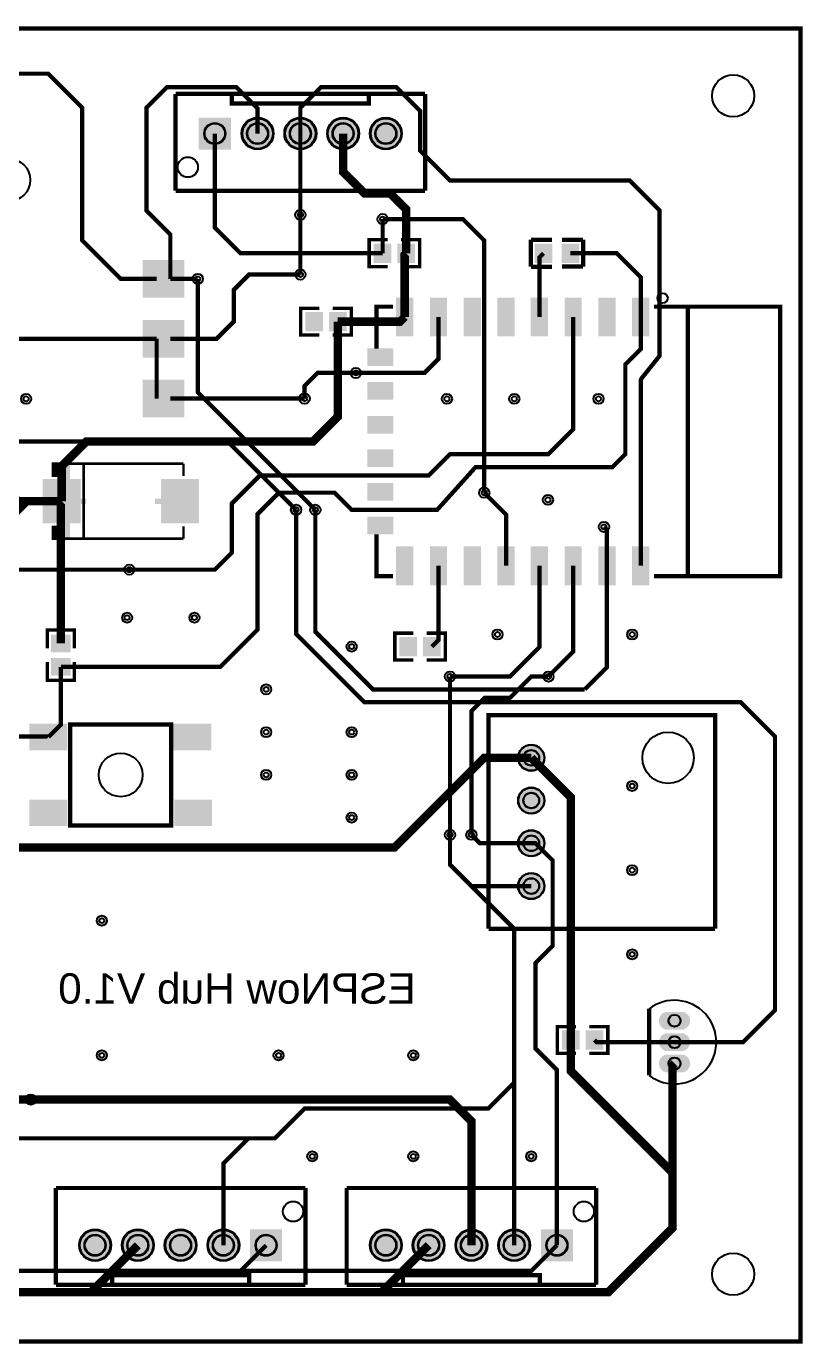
# Model space of a CAD drawing. Header units: millimetres. Extents: x -0.1 to 80.1, y 39.9 to 118.1.
# Drawn here: x 34 to 80.1, y 39.9 to 118.1 of the extents above; entities that cross this region are included whole.
import ezdxf

# ---------------------------------------------------------------- set-up
doc = ezdxf.new("R2010")
doc.units = ezdxf.units.MM
for name, color, linetype, true_color in [('BoardOutLine', 7, 'Continuous', 0xff00ff), ('BottomLayer', 7, 'Continuous', 0x0000ff), ('BottomSolderMaskLayer', 7, 'Continuous', 0xaa00ff), ('Document', 7, 'Continuous', 0xffffff), ('Hole', 7, 'Continuous', 0x222222), ('Multi-Layer', 7, 'Continuous', 0xc0c0c0), ('TopLayer', 7, 'Continuous', 0xff0000), ('TopPasteMaskLayer', 7, 'Continuous', 0x808080), ('TopSilkLayer', 7, 'Continuous', 0xffcc00), ('TopSolderMaskLayer', 7, 'Continuous', 0x800080)]:
    doc.layers.add(name, color=color, linetype=linetype, true_color=true_color)
doc.styles.get("Standard").update_dxf_attribs({"font": 'arial.ttf'})

msp = doc.modelspace()

# ---------------------------------------------------------------- hatches: boundary and pattern name
at = {"layer": 'BottomSolderMaskLayer'}
for points in [[(44.261, 112.711), (46.163, 112.711), (46.163, 110.809), (44.261, 110.809)], [(46.801, 111.76, 1), (48.703, 111.76, 1)], [(49.341, 111.76, 1), (51.243, 111.76, 1)], [(51.881, 111.76, 1), (53.783, 111.76, 1)], [(54.421, 111.76, 1), (56.323, 111.76, 1)], [(63.221, 74.676, 1), (64.796, 74.676, 1)], [(63.221, 72.136, 1), (64.796, 72.136, 1)], [(63.221, 69.596, 1), (64.796, 69.596, 1)], [(63.221, 67.056, 1), (64.796, 67.056, 1)], [(73.03, 59.581, -0.785398), (73.03, 58.53), (72.004, 58.53, -0.785398), (72.004, 59.581)], [(73.03, 58.311, -0.785398), (73.03, 57.26), (72.004, 57.26, -0.785398), (72.004, 58.311)], [(73.03, 57.041, -0.785398), (73.03, 55.99), (72.004, 55.99, -0.785398), (72.004, 57.041)], [(37.149, 45.72, 1), (39.051, 45.72, 1)], [(39.689, 45.72, 1), (41.591, 45.72, 1)], [(42.229, 45.72, 1), (44.131, 45.72, 1)], [(44.769, 45.72, 1), (46.671, 45.72, 1)], [(49.211, 44.769), (47.309, 44.769), (47.309, 46.671), (49.211, 46.671)], [(54.421, 45.72, 1), (56.323, 45.72, 1)], [(56.961, 45.72, 1), (58.863, 45.72, 1)], [(59.501, 45.72, 1), (61.403, 45.72, 1)], [(62.041, 45.72, 1), (63.943, 45.72, 1)], [(66.483, 44.769), (64.581, 44.769), (64.581, 46.671), (66.483, 46.671)]]:
    msp.add_hatch(color=256, dxfattribs=at).paths.add_polyline_path(points)
at = {"layer": 'Document'}
for points in [[(40.919, 102.007), (43.409, 102.007), (43.409, 104.242), (40.919, 104.242)], [(40.919, 98.451), (43.409, 98.451), (43.409, 100.686), (40.919, 100.686)], [(40.919, 94.895), (43.409, 94.895), (43.409, 97.13), (40.919, 97.13)], [(35.974, 92.066), (35.974, 90.991), (36.619, 90.991), (36.619, 92.066)], [(36.78, 90.991), (36.78, 88.841), (37.103, 88.841), (37.103, 90.991)], [(36.297, 90.077), (36.297, 89.755), (37.587, 89.755), (37.587, 90.077)], [(42.952, 90.077), (42.952, 89.755), (41.662, 89.755), (41.662, 90.077)], [(35.974, 87.766), (35.974, 88.841), (36.619, 88.841), (36.619, 87.766)]]:
    msp.add_hatch(color=256, dxfattribs=at).paths.add_polyline_path(points)
at = {"layer": 'Multi-Layer'}
for points in [[(44.312, 112.66), (46.112, 112.66), (46.112, 110.86), (44.312, 110.86)], [(46.852, 111.76, 1), (48.652, 111.76, 1)], [(49.392, 111.76, 1), (51.192, 111.76, 1)], [(51.932, 111.76, 1), (53.732, 111.76, 1)], [(54.472, 111.76, 1), (56.272, 111.76, 1)], [(63.246, 74.676, 1), (64.77, 74.676, 1)], [(63.246, 72.136, 1), (64.77, 72.136, 1)], [(63.246, 69.596, 1), (64.77, 69.596, 1)], [(63.246, 67.056, 1), (64.77, 67.056, 1)], [(73.017, 59.555, -0.785398), (73.017, 58.555), (72.017, 58.555, -0.785398), (72.017, 59.555)], [(73.017, 58.285, -0.785398), (73.017, 57.285), (72.017, 57.285, -0.785398), (72.017, 58.285)], [(73.017, 57.015, -0.785398), (73.017, 56.015), (72.017, 56.015, -0.785398), (72.017, 57.015)], [(37.2, 45.72, 1), (39, 45.72, 1)], [(39.74, 45.72, 1), (41.54, 45.72, 1)], [(42.28, 45.72, 1), (44.08, 45.72, 1)], [(44.82, 45.72, 1), (46.62, 45.72, 1)], [(49.16, 44.82), (47.36, 44.82), (47.36, 46.62), (49.16, 46.62)], [(54.472, 45.72, 1), (56.272, 45.72, 1)], [(57.012, 45.72, 1), (58.812, 45.72, 1)], [(59.552, 45.72, 1), (61.352, 45.72, 1)], [(62.092, 45.72, 1), (63.892, 45.72, 1)], [(66.432, 44.82), (64.632, 44.82), (64.632, 46.62), (66.432, 46.62)]]:
    msp.add_hatch(color=256, dxfattribs=at).paths.add_polyline_path(points)
at = {"layer": 'TopLayer'}
for points in [[(54.68, 105.198), (55.68, 105.198), (55.68, 104.098), (54.68, 104.098)], [(56.08, 105.198), (57.08, 105.198), (57.08, 104.098), (56.08, 104.098)], [(64.232, 105.198), (65.232, 105.198), (65.232, 104.098), (64.232, 104.098)], [(65.832, 105.198), (66.832, 105.198), (66.832, 104.098), (65.832, 104.098)], [(41.44, 103.759), (42.075, 103.759), (42.075, 102.489), (41.44, 102.489)], [(42.253, 103.759), (42.888, 103.759), (42.888, 102.489), (42.253, 102.489)], [(56.99, 101.963), (56.99, 99.764), (55.989, 99.764), (55.989, 101.963)], [(58.997, 101.963), (58.997, 99.764), (57.996, 99.764), (57.996, 101.963)], [(61.003, 101.963), (61.003, 99.764), (60.003, 99.764), (60.003, 101.963)], [(63.01, 101.963), (63.01, 99.764), (62.009, 99.764), (62.009, 101.963)], [(64.991, 101.963), (64.991, 99.764), (63.99, 99.764), (63.99, 101.963)], [(66.998, 101.963), (66.998, 99.764), (65.997, 99.764), (65.997, 101.963)], [(69.004, 101.963), (69.004, 99.764), (68.004, 99.764), (68.004, 101.963)], [(71.011, 101.963), (71.011, 99.764), (70.01, 99.764), (70.01, 101.963)], [(50.616, 101.134), (51.616, 101.134), (51.616, 100.034), (50.616, 100.034)], [(52.016, 101.134), (53.016, 101.134), (53.016, 100.034), (52.016, 100.034)], [(41.44, 100.203), (42.075, 100.203), (42.075, 98.933), (41.44, 98.933)], [(42.253, 100.203), (42.888, 100.203), (42.888, 98.933), (42.253, 98.933)], [(54.291, 98.976), (55.792, 98.976), (55.792, 97.976), (54.291, 97.976)], [(41.44, 96.647), (42.075, 96.647), (42.075, 95.377), (41.44, 95.377)], [(42.253, 96.647), (42.888, 96.647), (42.888, 95.377), (42.253, 95.377)], [(54.291, 96.97), (55.792, 96.97), (55.792, 95.969), (54.291, 95.969)], [(54.291, 94.963), (55.792, 94.963), (55.792, 93.962), (54.291, 93.962)], [(54.291, 92.982), (55.792, 92.982), (55.792, 91.981), (54.291, 91.981)], [(37.217, 91.212), (37.217, 88.62), (35.009, 88.62), (35.009, 91.212)], [(42.032, 91.212), (42.032, 88.62), (44.239, 88.62), (44.239, 91.212)], [(54.291, 90.975), (55.792, 90.975), (55.792, 89.975), (54.291, 89.975)], [(54.291, 88.969), (55.792, 88.969), (55.792, 87.968), (54.291, 87.968)], [(56.99, 87.181), (56.99, 84.981), (55.989, 84.981), (55.989, 87.181)], [(58.997, 87.181), (58.997, 84.981), (57.996, 84.981), (57.996, 87.181)], [(61.003, 87.181), (61.003, 84.981), (60.003, 84.981), (60.003, 87.181)], [(63.01, 87.181), (63.01, 84.981), (62.009, 84.981), (62.009, 87.181)], [(64.991, 87.181), (64.991, 84.981), (63.99, 84.981), (63.99, 87.181)], [(66.998, 87.181), (66.998, 84.981), (65.997, 84.981), (65.997, 87.181)], [(69.004, 87.181), (69.004, 84.981), (68.004, 84.981), (68.004, 87.181)], [(71.011, 87.181), (71.011, 84.981), (70.01, 84.981), (70.01, 87.181)], [(35.518, 80.972), (35.518, 81.972), (36.618, 81.972), (36.618, 80.972)], [(56.204, 81.83), (57.204, 81.83), (57.204, 80.73), (56.204, 80.73)], [(57.604, 81.83), (58.604, 81.83), (58.604, 80.73), (57.604, 80.73)], [(35.518, 79.572), (35.518, 80.572), (36.618, 80.572), (36.618, 79.572)], [(34.274, 75.16), (34.274, 76.66), (36.374, 76.66), (36.374, 75.16)], [(42.824, 75.16), (42.824, 76.66), (44.924, 76.66), (44.924, 75.16)], [(34.274, 70.66), (34.274, 72.16), (36.374, 72.16), (36.374, 70.66)], [(42.874, 70.66), (42.874, 72.16), (44.974, 72.16), (44.974, 70.66)], [(66.856, 57.362), (65.856, 57.362), (65.856, 58.462), (66.856, 58.462)], [(68.256, 57.362), (67.256, 57.362), (67.256, 58.462), (68.256, 58.462)]]:
    msp.add_hatch(color=256, dxfattribs=at).paths.add_polyline_path(points)
at = {"layer": 'TopPasteMaskLayer'}
for points in [[(54.68, 105.198), (55.68, 105.198), (55.68, 104.098), (54.68, 104.098)], [(56.08, 105.198), (57.08, 105.198), (57.08, 104.098), (56.08, 104.098)], [(64.232, 105.198), (65.232, 105.198), (65.232, 104.098), (64.232, 104.098)], [(65.832, 105.198), (66.832, 105.198), (66.832, 104.098), (65.832, 104.098)], [(41.44, 103.759), (42.075, 103.759), (42.075, 102.489), (41.44, 102.489)], [(42.253, 103.759), (42.888, 103.759), (42.888, 102.489), (42.253, 102.489)], [(56.99, 101.963), (56.99, 99.764), (55.989, 99.764), (55.989, 101.963)], [(58.997, 101.963), (58.997, 99.764), (57.996, 99.764), (57.996, 101.963)], [(61.003, 101.963), (61.003, 99.764), (60.003, 99.764), (60.003, 101.963)], [(63.01, 101.963), (63.01, 99.764), (62.009, 99.764), (62.009, 101.963)], [(64.991, 101.963), (64.991, 99.764), (63.99, 99.764), (63.99, 101.963)], [(66.998, 101.963), (66.998, 99.764), (65.997, 99.764), (65.997, 101.963)], [(69.004, 101.963), (69.004, 99.764), (68.004, 99.764), (68.004, 101.963)], [(71.011, 101.963), (71.011, 99.764), (70.01, 99.764), (70.01, 101.963)], [(50.616, 101.134), (51.616, 101.134), (51.616, 100.034), (50.616, 100.034)], [(52.016, 101.134), (53.016, 101.134), (53.016, 100.034), (52.016, 100.034)], [(41.44, 100.203), (42.075, 100.203), (42.075, 98.933), (41.44, 98.933)], [(42.253, 100.203), (42.888, 100.203), (42.888, 98.933), (42.253, 98.933)], [(54.291, 98.976), (55.792, 98.976), (55.792, 97.976), (54.291, 97.976)], [(41.44, 96.647), (42.075, 96.647), (42.075, 95.377), (41.44, 95.377)], [(42.253, 96.647), (42.888, 96.647), (42.888, 95.377), (42.253, 95.377)], [(54.291, 96.97), (55.792, 96.97), (55.792, 95.969), (54.291, 95.969)], [(54.291, 94.963), (55.792, 94.963), (55.792, 93.962), (54.291, 93.962)], [(54.291, 92.982), (55.792, 92.982), (55.792, 91.981), (54.291, 91.981)], [(37.217, 91.212), (37.217, 88.62), (35.009, 88.62), (35.009, 91.212)], [(42.032, 91.212), (42.032, 88.62), (44.239, 88.62), (44.239, 91.212)], [(54.291, 90.975), (55.792, 90.975), (55.792, 89.975), (54.291, 89.975)], [(54.291, 88.969), (55.792, 88.969), (55.792, 87.968), (54.291, 87.968)], [(56.99, 87.181), (56.99, 84.981), (55.989, 84.981), (55.989, 87.181)], [(58.997, 87.181), (58.997, 84.981), (57.996, 84.981), (57.996, 87.181)], [(61.003, 87.181), (61.003, 84.981), (60.003, 84.981), (60.003, 87.181)], [(63.01, 87.181), (63.01, 84.981), (62.009, 84.981), (62.009, 87.181)], [(64.991, 87.181), (64.991, 84.981), (63.99, 84.981), (63.99, 87.181)], [(66.998, 87.181), (66.998, 84.981), (65.997, 84.981), (65.997, 87.181)], [(69.004, 87.181), (69.004, 84.981), (68.004, 84.981), (68.004, 87.181)], [(71.011, 87.181), (71.011, 84.981), (70.01, 84.981), (70.01, 87.181)], [(35.518, 80.972), (35.518, 81.972), (36.618, 81.972), (36.618, 80.972)], [(56.204, 81.83), (57.204, 81.83), (57.204, 80.73), (56.204, 80.73)], [(57.604, 81.83), (58.604, 81.83), (58.604, 80.73), (57.604, 80.73)], [(35.518, 79.572), (35.518, 80.572), (36.618, 80.572), (36.618, 79.572)], [(34.274, 75.16), (34.274, 76.66), (36.374, 76.66), (36.374, 75.16)], [(42.824, 75.16), (42.824, 76.66), (44.924, 76.66), (44.924, 75.16)], [(34.274, 70.66), (34.274, 72.16), (36.374, 72.16), (36.374, 70.66)], [(42.874, 70.66), (42.874, 72.16), (44.974, 72.16), (44.974, 70.66)], [(66.856, 57.362), (65.856, 57.362), (65.856, 58.462), (66.856, 58.462)], [(68.256, 57.362), (67.256, 57.362), (67.256, 58.462), (68.256, 58.462)]]:
    msp.add_hatch(color=256, dxfattribs=at).paths.add_polyline_path(points)
at = {"layer": 'TopSilkLayer'}
for points in [[(35.974, 92.219), (35.974, 91.365), (35.517, 91.365), (35.517, 92.219)], [(35.974, 87.614), (35.974, 88.468), (35.517, 88.468), (35.517, 87.614)]]:
    msp.add_hatch(color=256, dxfattribs=at).paths.add_polyline_path(points)
at = {"layer": 'TopSolderMaskLayer'}
for points in [[(44.261, 112.711), (46.163, 112.711), (46.163, 110.809), (44.261, 110.809)], [(46.801, 111.76, 1), (48.703, 111.76, 1)], [(49.341, 111.76, 1), (51.243, 111.76, 1)], [(51.881, 111.76, 1), (53.783, 111.76, 1)], [(54.421, 111.76, 1), (56.323, 111.76, 1)], [(54.655, 105.224), (55.705, 105.224), (55.705, 104.073), (54.655, 104.073)], [(56.055, 105.224), (57.105, 105.224), (57.105, 104.073), (56.055, 104.073)], [(64.207, 105.224), (65.258, 105.224), (65.258, 104.073), (64.207, 104.073)], [(65.807, 105.224), (66.858, 105.224), (66.858, 104.073), (65.807, 104.073)], [(41.415, 103.785), (42.101, 103.785), (42.101, 102.464), (41.415, 102.464)], [(42.228, 103.785), (42.913, 103.785), (42.913, 102.464), (42.228, 102.464)], [(57.002, 102.019), (57.002, 99.708), (55.978, 99.708), (55.978, 102.019)], [(59.008, 102.019), (59.008, 99.708), (57.984, 99.708), (57.984, 102.019)], [(61.015, 102.019), (61.015, 99.708), (59.991, 99.708), (59.991, 102.019)], [(63.021, 102.019), (63.021, 99.708), (61.998, 99.708), (61.998, 102.019)], [(65.003, 102.019), (65.003, 99.708), (63.979, 99.708), (63.979, 102.019)], [(67.009, 102.019), (67.009, 99.708), (65.985, 99.708), (65.985, 102.019)], [(69.016, 102.019), (69.016, 99.708), (67.992, 99.708), (67.992, 102.019)], [(71.022, 102.019), (71.022, 99.708), (69.999, 99.708), (69.999, 102.019)], [(50.591, 101.16), (51.641, 101.16), (51.641, 100.009), (50.591, 100.009)], [(51.991, 101.16), (53.041, 101.16), (53.041, 100.009), (51.991, 100.009)], [(41.415, 100.229), (42.101, 100.229), (42.101, 98.908), (41.415, 98.908)], [(42.228, 100.229), (42.913, 100.229), (42.913, 98.908), (42.228, 98.908)], [(54.266, 99.002), (55.818, 99.002), (55.818, 97.95), (54.266, 97.95)], [(41.415, 96.673), (42.101, 96.673), (42.101, 95.352), (41.415, 95.352)], [(42.228, 96.673), (42.913, 96.673), (42.913, 95.352), (42.228, 95.352)], [(54.266, 96.995), (55.818, 96.995), (55.818, 95.944), (54.266, 95.944)], [(54.266, 94.989), (55.818, 94.989), (55.818, 93.937), (54.266, 93.937)], [(54.266, 93.007), (55.818, 93.007), (55.818, 91.956), (54.266, 91.956)], [(37.242, 91.238), (37.242, 88.595), (34.984, 88.595), (34.984, 91.238)], [(42.006, 91.238), (42.006, 88.595), (44.264, 88.595), (44.264, 91.238)], [(54.266, 91.001), (55.818, 91.001), (55.818, 89.949), (54.266, 89.949)], [(54.266, 88.994), (55.818, 88.994), (55.818, 87.943), (54.266, 87.943)], [(57.002, 87.236), (57.002, 84.925), (55.978, 84.925), (55.978, 87.236)], [(59.008, 87.236), (59.008, 84.925), (57.984, 84.925), (57.984, 87.236)], [(61.015, 87.236), (61.015, 84.925), (59.991, 84.925), (59.991, 87.236)], [(63.021, 87.236), (63.021, 84.925), (61.998, 84.925), (61.998, 87.236)], [(65.003, 87.236), (65.003, 84.925), (63.979, 84.925), (63.979, 87.236)], [(67.009, 87.236), (67.009, 84.925), (65.985, 84.925), (65.985, 87.236)], [(69.016, 87.236), (69.016, 84.925), (67.992, 84.925), (67.992, 87.236)], [(71.022, 87.236), (71.022, 84.925), (69.999, 84.925), (69.999, 87.236)], [(35.49, 80.949), (35.49, 81.995), (36.646, 81.995), (36.646, 80.949)], [(56.179, 81.855), (57.229, 81.855), (57.229, 80.705), (56.179, 80.705)], [(57.579, 81.855), (58.629, 81.855), (58.629, 80.705), (57.579, 80.705)], [(35.49, 79.549), (35.49, 80.595), (36.646, 80.595), (36.646, 79.549)], [(34.203, 75.124), (34.203, 76.696), (36.445, 76.696), (36.445, 75.124)], [(42.753, 75.124), (42.753, 76.696), (44.995, 76.696), (44.995, 75.124)], [(63.221, 74.676, 1), (64.796, 74.676, 1)], [(63.221, 72.136, 1), (64.796, 72.136, 1)], [(34.203, 70.624), (34.203, 72.196), (36.445, 72.196), (36.445, 70.624)], [(42.803, 70.624), (42.803, 72.196), (45.045, 72.196), (45.045, 70.624)], [(63.221, 69.596, 1), (64.796, 69.596, 1)], [(63.221, 67.056, 1), (64.796, 67.056, 1)], [(73.03, 59.581, -0.785398), (73.03, 58.53), (72.004, 58.53, -0.785398), (72.004, 59.581)], [(66.882, 57.337), (65.831, 57.337), (65.831, 58.488), (66.882, 58.488)], [(68.282, 57.337), (67.231, 57.337), (67.231, 58.488), (68.282, 58.488)], [(73.03, 58.311, -0.785398), (73.03, 57.26), (72.004, 57.26, -0.785398), (72.004, 58.311)], [(73.03, 57.041, -0.785398), (73.03, 55.99), (72.004, 55.99, -0.785398), (72.004, 57.041)], [(37.149, 45.72, 1), (39.051, 45.72, 1)], [(39.689, 45.72, 1), (41.591, 45.72, 1)], [(42.229, 45.72, 1), (44.131, 45.72, 1)], [(44.769, 45.72, 1), (46.671, 45.72, 1)], [(49.211, 44.769), (47.309, 44.769), (47.309, 46.671), (49.211, 46.671)], [(54.421, 45.72, 1), (56.323, 45.72, 1)], [(56.961, 45.72, 1), (58.863, 45.72, 1)], [(59.501, 45.72, 1), (61.403, 45.72, 1)], [(62.041, 45.72, 1), (63.943, 45.72, 1)], [(66.483, 44.769), (64.581, 44.769), (64.581, 46.671), (66.483, 46.671)]]:
    msp.add_hatch(color=256, dxfattribs=at).paths.add_polyline_path(points)

# ---------------------------------------------------------------- linework, layer by layer
at = {"layer": 'BoardOutLine', "const_width": 0.254}
msp.add_lwpolyline([(0, 118), (80, 118), (80, 40), (0, 40), (0, 118)], close=True, dxfattribs=at)
at = {"layer": 'BottomLayer'}
for points, const_width in [([(50.292, 106.934), (50.292, 103.378)], 0.254), ([(55.18, 106.68), (59.944, 106.68), (61.214, 105.41), (61.214, 90.424)], 0.254), ([(44.196, 103.124), (44.196, 96.393), (51.181, 89.408)], 0.254), ([(50.546, 96.012), (50.546, 96.774), (51.308, 97.536), (53.594, 97.536)], 0.254), ([(23.622, 93.472), (32.766, 93.472), (45.974, 93.472), (50.038, 89.408)], 0.254), ([(40.132, 85.852), (33.02, 85.852), (32.258, 86.614), (32.258, 90.17), (30.988, 91.44), (28.956, 91.44)], 0.254), ([(59.182, 79.502), (59.182, 70.104)], 0.254), ([(65.024, 79.502), (64.001, 79.502), (62.731, 78.232), (61.232, 78.232), (60.452, 77.452), (60.452, 70.104)], 0.254), ([(34.29, 54.373), (59.165, 54.373), (60.452, 53.086), (60.452, 45.72)], 0.5), ([(30.734, 45.72), (30.734, 44.704), (31.242, 44.196), (46.736, 44.196), (48.26, 45.72)], 0.254), ([(46.736, 44.196), (64.008, 44.196), (65.532, 45.72)], 0.254)]:
    msp.add_lwpolyline(points, dxfattribs=dict(at, const_width=const_width))
at = {"layer": 'BottomSolderMaskLayer'}
for centre, radius in [((47.752, 111.76), 0.951), ((50.292, 111.76), 0.951), ((52.832, 111.76), 0.951), ((55.372, 111.76), 0.951), ((45.212, 111.76), 0.634), ((47.752, 111.76), 0.634), ((50.292, 111.76), 0.634), ((52.832, 111.76), 0.634), ((55.372, 111.76), 0.634), ((64.008, 74.676), 0.787), ((64.008, 74.676), 0.472), ((64.008, 72.136), 0.787), ((64.008, 72.136), 0.472), ((64.008, 69.596), 0.787), ((64.008, 69.596), 0.472), ((64.008, 67.056), 0.787), ((64.008, 67.056), 0.472), ((72.517, 59.055), 0.359), ((72.517, 57.785), 0.359), ((72.517, 56.515), 0.359), ((38.1, 45.72), 0.951), ((38.1, 45.72), 0.634), ((40.64, 45.72), 0.951), ((40.64, 45.72), 0.634), ((43.18, 45.72), 0.951), ((43.18, 45.72), 0.634), ((45.72, 45.72), 0.951), ((45.72, 45.72), 0.634), ((48.26, 45.72), 0.634), ((55.372, 45.72), 0.951), ((55.372, 45.72), 0.634), ((57.912, 45.72), 0.951), ((57.912, 45.72), 0.634), ((60.452, 45.72), 0.951), ((60.452, 45.72), 0.634), ((62.992, 45.72), 0.951), ((62.992, 45.72), 0.634), ((65.532, 45.72), 0.634)]:
    msp.add_circle(centre, radius, dxfattribs=at)
at = {"layer": 'Hole'}
for centre, radius in [((50.292, 106.934), 0.152), ((55.18, 106.68), 0.152), ((50.292, 103.378), 0.152), ((44.196, 103.124), 0.152), ((53.594, 97.536), 0.152), ((34, 96), 0.15), ((50.546, 96.012), 0.152), ((59, 96), 0.15), ((63, 96), 0.15), ((68, 96), 0.15), ((61.214, 90.424), 0.152), ((65, 90), 0.15), ((50.038, 89.408), 0.152), ((51.181, 89.408), 0.152), ((68.326, 88.392), 0.152), ((40.132, 85.852), 0.152), ((40, 83), 0.15), ((44, 83), 0.15), ((53.34, 81.28), 0.15), ((62, 82), 0.15), ((70, 82), 0.15), ((59.182, 79.502), 0.152), ((65.024, 79.502), 0.152), ((48.26, 78.74), 0.15), ((48.26, 76.2), 0.15), ((53.34, 76.2), 0.15), ((48.26, 73.66), 0.15), ((53.34, 73.66), 0.15), ((70, 73), 0.15), ((53.34, 71.12), 0.15), ((59.182, 70.104), 0.152), ((60.452, 70.104), 0.152), ((70, 68), 0.15), ((38.5, 65), 0.15), ((70, 63), 0.15), ((38.5, 57), 0.15), ((49, 57), 0.15), ((57, 57), 0.15), ((34.29, 54.373), 0.152), ((51, 51), 0.15), ((57, 51), 0.15), ((64, 51), 0.15)]:
    msp.add_circle(centre, radius, dxfattribs=at)
at = {"layer": 'Multi-Layer'}
for centre, radius in [((76, 114), 1.25), ((45.212, 111.76), 0.6), ((47.752, 111.76), 0.9), ((47.752, 111.76), 0.6), ((50.292, 111.76), 0.9), ((50.292, 111.76), 0.6), ((52.832, 111.76), 0.9), ((52.832, 111.76), 0.6), ((55.372, 111.76), 0.9), ((55.372, 111.76), 0.6), ((43.612, 109.76), 0.6), ((33, 109), 1.25), ((50.292, 106.934), 0.305), ((55.18, 106.68), 0.305), ((44.196, 103.124), 0.305), ((50.292, 103.378), 0.305), ((53.594, 97.536), 0.305), ((34, 96), 0.3), ((50.546, 96.012), 0.305), ((59, 96), 0.3), ((63, 96), 0.3), ((68, 96), 0.3), ((61.214, 90.424), 0.305), ((65, 90), 0.3), ((50.038, 89.408), 0.305), ((51.181, 89.408), 0.305), ((68.326, 88.392), 0.305), ((40.132, 85.852), 0.305), ((40, 83), 0.3), ((44, 83), 0.3), ((62, 82), 0.3), ((70, 82), 0.3), ((53.34, 81.28), 0.3), ((48.26, 78.74), 0.3), ((59.182, 79.502), 0.305), ((65.024, 79.502), 0.305), ((48.26, 76.2), 0.3), ((53.34, 76.2), 0.3), ((64.008, 74.676), 0.762), ((64.008, 74.676), 0.457), ((48.26, 73.66), 0.3), ((53.34, 73.66), 0.3), ((64.008, 72.136), 0.762), ((70, 73), 0.3), ((64.008, 72.136), 0.457), ((53.34, 71.12), 0.3), ((59.182, 70.104), 0.305), ((60.452, 70.104), 0.305), ((64.008, 69.596), 0.762), ((64.008, 69.596), 0.457), ((70, 68), 0.3), ((64.008, 67.056), 0.762), ((64.008, 67.056), 0.457), ((38.5, 65), 0.3), ((70, 63), 0.3), ((72.517, 59.055), 0.35), ((72.517, 57.785), 0.35), ((38.5, 57), 0.3), ((49, 57), 0.3), ((57, 57), 0.3), ((72.517, 56.515), 0.35), ((34.29, 54.373), 0.305), ((51, 51), 0.3), ((57, 51), 0.3), ((64, 51), 0.3), ((49.86, 47.72), 0.6), ((67.132, 47.72), 0.6), ((38.1, 45.72), 0.9), ((38.1, 45.72), 0.6), ((40.64, 45.72), 0.9), ((40.64, 45.72), 0.6), ((43.18, 45.72), 0.9), ((43.18, 45.72), 0.6), ((45.72, 45.72), 0.9), ((45.72, 45.72), 0.6), ((48.26, 45.72), 0.6), ((55.372, 45.72), 0.9), ((55.372, 45.72), 0.6), ((57.912, 45.72), 0.9), ((57.912, 45.72), 0.6), ((60.452, 45.72), 0.9), ((60.452, 45.72), 0.6), ((62.992, 45.72), 0.9), ((62.992, 45.72), 0.6), ((65.532, 45.72), 0.6), ((76, 44), 1.25)]:
    msp.add_circle(centre, radius, dxfattribs=at)
at = {"layer": 'TopLayer'}
for points, const_width in [([(16.002, 115.316), (35.306, 115.316), (37.338, 113.284), (37.338, 105.41), (39.624, 103.124), (41.758, 103.124)], 0.254), ([(47.752, 111.76), (47.752, 113.256), (46.502, 114.506), (42.37, 114.506), (41.148, 113.284), (41.148, 107.188), (42.57, 105.766), (42.57, 103.124)], 0.254), ([(50.292, 111.76), (50.292, 113.292), (51.506, 114.506), (56.002, 114.506), (57.404, 113.104), (57.404, 110.744), (59.182, 108.966), (69.85, 108.966), (71.628, 107.188), (71.628, 98.552), (70.612, 97.282), (70.511, 97.13), (70.511, 86.081)], 0.254), ([(52.832, 111.76), (52.832, 109.474), (54.102, 108.204), (55.626, 108.204), (56.581, 107.249), (56.581, 104.648)], 0.5), ([(45.212, 111.76), (45.212, 106.172), (46.736, 104.648), (55.179, 104.648)], 0.254), ([(50.292, 111.76), (50.292, 106.934)], 0.254), ([(55.18, 104.648), (55.18, 106.68)], 0.254), ([(28.64, 104.648), (28.956, 104.332), (28.956, 94.488), (33.528, 89.916), (36.113, 89.916)], 0.5), ([(56.581, 104.648), (56.49, 104.557), (56.49, 100.864)], 0.5), ([(64.732, 104.648), (64.491, 104.407), (64.491, 100.864)], 0.254), ([(70.511, 100.864), (70.511, 103.226), (69.088, 104.648), (66.332, 104.648)], 0.254), ([(50.292, 103.378), (47.244, 103.378), (46.34, 102.474), (46.34, 100.592), (45.316, 99.568), (42.57, 99.568)], 0.254), ([(42.57, 103.124), (44.196, 103.124)], 0.254), ([(70.511, 100.864), (70.511, 98.959), (69.596, 98.044), (69.596, 92.71), (68.834, 91.948), (60.706, 91.948), (58.42, 89.408), (53.34, 89.408), (52.324, 90.424), (49.022, 90.424), (47.752, 89.154), (47.752, 82.296), (45.527, 80.071), (36.068, 80.071)], 0.254), ([(40.132, 85.852), (45.212, 85.852), (46.228, 86.868), (46.228, 89.789), (47.879, 91.44), (57.912, 91.44), (59.182, 92.71), (65.024, 92.71), (66.497, 94.183), (66.497, 100.864)], 0.254), ([(56.49, 100.864), (56.21, 100.584), (52.516, 100.584)], 0.5), ([(53.594, 97.536), (57.658, 97.536), (58.496, 98.374), (58.496, 100.864)], 0.254), ([(52.517, 100.584), (52.517, 94.935), (51.054, 93.472), (37.592, 93.472), (36.114, 91.994), (36.114, 89.916)], 0.5), ([(41.758, 99.568), (32.512, 99.568)], 0.254), ([(41.758, 99.568), (41.758, 96.012)], 0.254), ([(42.57, 96.012), (50.546, 96.012)], 0.254), ([(36.114, 89.916), (34.036, 89.916), (30.201, 86.081), (25.044, 86.081)], 0.5), ([(36.113, 89.916), (36.068, 89.871), (36.068, 81.472)], 0.5), ([(61.214, 90.424), (62.51, 89.129), (62.51, 86.081)], 0.254), ([(50.038, 89.408), (50.038, 82.042), (54.102, 77.978), (76.454, 77.978), (78.486, 75.946), (78.486, 59.69), (76.581, 57.785), (72.517, 57.785)], 0.254), ([(51.181, 89.408), (51.181, 82.169), (54.61, 78.74), (67.183, 78.74)], 0.254), ([(68.326, 88.392), (68.504, 88.214), (68.504, 86.081)], 0.254), ([(58.104, 81.28), (58.496, 81.672), (58.496, 86.081)], 0.254), ([(64.491, 86.081), (64.491, 81.255), (62.738, 79.502), (59.182, 79.502)], 0.254), ([(66.497, 86.081), (66.497, 80.975), (65.024, 79.502)], 0.254), ([(68.504, 86.081), (68.504, 80.061), (67.183, 78.74)], 0.254), ([(35.324, 75.91), (35.288, 75.946), (32.512, 75.946), (28.702, 79.756), (24.892, 79.756)], 0.254), ([(35.324, 75.91), (36.068, 76.654), (36.068, 80.072)], 0.254), ([(24.511, 70.748), (24.647, 70.612), (27.432, 70.612), (28.702, 69.342), (55.88, 69.342), (61.214, 74.676), (64.008, 74.676)], 0.5), ([(64.008, 74.676), (66.356, 72.328), (66.356, 57.912)], 0.5), ([(59.182, 70.104), (59.182, 68.326), (60.452, 67.056), (64.008, 67.056)], 0.254), ([(60.452, 70.104), (60.96, 69.596), (64.008, 69.596)], 0.254), ([(64.008, 69.596), (64.262, 69.596), (65.278, 68.58), (65.278, 63.5), (64.262, 62.484), (64.262, 57.404), (65.532, 56.134), (65.532, 45.72)], 0.254), ([(59.182, 68.326), (62.992, 64.516), (62.992, 45.72)], 0.254), ([(55.118, 42.926), (68.58, 42.926), (72.39, 46.736), (72.39, 50.038), (66.356, 56.072), (66.356, 57.912)], 0.5), ([(67.756, 57.912), (67.883, 57.785), (72.517, 57.785)], 0.254), ([(72.517, 56.515), (72.39, 56.388), (72.39, 50.038)], 0.5), ([(62.992, 55.337), (62.957, 55.337), (61.468, 53.848), (50.546, 53.848), (48.768, 52.07), (29.21, 52.07), (28.194, 51.054), (28.194, 45.72)], 0.254), ([(31.987, 54.373), (34.29, 54.373)], 0.5), ([(45.72, 45.72), (45.72, 50.577), (47.213, 52.07)], 0.254), ([(57.912, 45.72), (55.118, 42.926), (25.908, 42.926), (23.114, 45.72)], 0.5), ([(40.64, 45.72), (37.846, 42.926), (37.432, 42.926)], 0.5)]:
    msp.add_lwpolyline(points, dxfattribs=dict(at, const_width=const_width))
at = {"layer": 'TopSilkLayer'}
for points, const_width in [([(57.702, 114.11), (42.882, 114.11)], 0.254), ([(42.882, 114.11), (42.882, 108.36)], 0.254), ([(54.356, 114.046), (54.356, 113.538), (46.228, 113.538), (46.228, 114.046)], 0.254), ([(57.702, 108.36), (57.702, 114.11)], 0.254), ([(42.882, 108.36), (57.702, 108.36)], 0.254), ([(55.48, 105.448), (54.38, 105.448), (54.38, 104.448), (54.38, 103.848), (55.48, 103.848)], 0.2), ([(56.28, 105.448), (57.38, 105.448), (57.38, 103.848), (56.28, 103.848)], 0.2), ([(63.982, 105.448), (63.982, 103.848)], 0.254), ([(65.232, 105.448), (63.982, 105.448)], 0.254), ([(65.833, 105.453), (67.083, 105.453)], 0.254), ([(67.083, 105.453), (67.083, 103.853)], 0.254), ([(65.232, 103.848), (63.982, 103.848)], 0.254), ([(65.833, 103.853), (67.083, 103.853)], 0.254), ([(51.416, 101.384), (50.316, 101.384), (50.316, 100.384), (50.316, 99.784), (51.416, 99.784)], 0.2), ([(52.216, 101.384), (53.316, 101.384), (53.316, 99.784), (52.216, 99.784)], 0.2), ([(54.813, 98.984), (54.813, 101.473), (55.804, 101.473)], 0.254), ([(71.298, 85.471), (73.305, 85.471), (78.791, 85.471), (78.791, 101.473), (73.305, 101.473), (71.298, 101.473)], 0.254), ([(73.305, 101.473), (73.305, 85.471)], 0.254), ([(43.35, 92.142), (35.898, 92.142)], 0.152), ([(37.42, 87.69), (37.42, 92.142)], 0.152), ([(43.35, 92.142), (43.35, 91.415)], 0.152), ([(43.35, 87.69), (43.35, 88.417)], 0.152), ([(43.35, 87.69), (35.898, 87.69)], 0.152), ([(54.813, 87.96), (54.813, 85.471), (55.804, 85.471)], 0.254), ([(35.268, 81.172), (35.268, 82.272), (36.868, 82.272), (36.868, 81.172)], 0.2), ([(57.004, 82.08), (55.904, 82.08), (55.904, 81.08), (55.904, 80.48), (57.004, 80.48)], 0.2), ([(57.804, 82.08), (58.904, 82.08), (58.904, 80.48), (57.804, 80.48)], 0.2), ([(35.268, 80.372), (35.268, 79.272), (36.268, 79.272), (36.868, 79.272), (36.868, 80.372)], 0.2), ([(61.468, 64.516), (61.468, 75.692), (61.468, 77.216), (62.992, 77.216), (68.204, 77.216), (74.93, 77.216), (74.93, 64.516)], 0.254), ([(61.468, 64.516), (74.93, 64.516)], 0.254), ([(71.017, 55.805), (71.017, 59.765)], 0.254), ([(66.656, 57.112), (65.556, 57.112), (65.556, 58.712), (66.656, 58.712)], 0.2), ([(67.456, 57.112), (68.556, 57.112), (68.556, 58.112), (68.556, 58.712), (67.456, 58.712)], 0.2), ([(50.59, 49.12), (35.77, 49.12)], 0.254), ([(35.77, 49.12), (35.77, 43.37)], 0.254), ([(50.59, 43.37), (50.59, 49.12)], 0.254), ([(67.862, 49.12), (53.042, 49.12)], 0.254), ([(53.042, 49.12), (53.042, 43.37)], 0.254), ([(67.862, 43.37), (67.862, 49.12)], 0.254), ([(39.116, 43.434), (39.116, 43.942), (47.244, 43.942), (47.244, 43.434)], 0.254), ([(56.388, 43.434), (56.388, 43.942), (64.516, 43.942), (64.516, 43.434)], 0.254), ([(35.77, 43.37), (50.59, 43.37)], 0.254), ([(53.042, 43.37), (67.862, 43.37)], 0.254)]:
    msp.add_lwpolyline(points, dxfattribs=dict(at, const_width=const_width))
at = {"layer": 'TopSilkLayer', "const_width": 0.254}
msp.add_lwpolyline([(36.624, 76.66), (42.624, 76.66), (42.624, 70.66), (36.624, 70.66), (36.624, 76.66)], close=True, dxfattribs=at)
at = {"layer": 'TopSilkLayer'}
for centre, radius in [((71.806, 101.981), 0.305), ((72.136, 74.676), 1.524), ((39.624, 73.66), 1.3)]:
    msp.add_circle(centre, radius, dxfattribs=at)
msp.add_arc((72.514, 57.785), 2.484, 232.8995, 127.1005, dxfattribs=at)
at = {"layer": 'TopSolderMaskLayer'}
for centre, radius in [((47.752, 111.76), 0.951), ((50.292, 111.76), 0.951), ((52.832, 111.76), 0.951), ((55.372, 111.76), 0.951), ((45.212, 111.76), 0.634), ((47.752, 111.76), 0.634), ((50.292, 111.76), 0.634), ((52.832, 111.76), 0.634), ((55.372, 111.76), 0.634), ((64.008, 74.676), 0.787), ((64.008, 74.676), 0.472), ((64.008, 72.136), 0.787), ((64.008, 72.136), 0.472), ((64.008, 69.596), 0.787), ((64.008, 69.596), 0.472), ((64.008, 67.056), 0.787), ((64.008, 67.056), 0.472), ((72.517, 59.055), 0.359), ((72.517, 57.785), 0.359), ((72.517, 56.515), 0.359), ((38.1, 45.72), 0.951), ((38.1, 45.72), 0.634), ((40.64, 45.72), 0.951), ((40.64, 45.72), 0.634), ((43.18, 45.72), 0.951), ((43.18, 45.72), 0.634), ((45.72, 45.72), 0.951), ((45.72, 45.72), 0.634), ((48.26, 45.72), 0.634), ((55.372, 45.72), 0.951), ((55.372, 45.72), 0.634), ((57.912, 45.72), 0.951), ((57.912, 45.72), 0.634), ((60.452, 45.72), 0.951), ((60.452, 45.72), 0.634), ((62.992, 45.72), 0.951), ((62.992, 45.72), 0.634), ((65.532, 45.72), 0.634)]:
    msp.add_circle(centre, radius, dxfattribs=at)

# ---------------------------------------------------------------- texts
at = {"layer": 'BottomSilkLayer', "text_generation_flag": 2}
msp.add_text('ESPNow Hub V1.0', height=1.8, dxfattribs=at).set_placement((57.15, 60.071))

doc.saveas('drawing.dxf')
